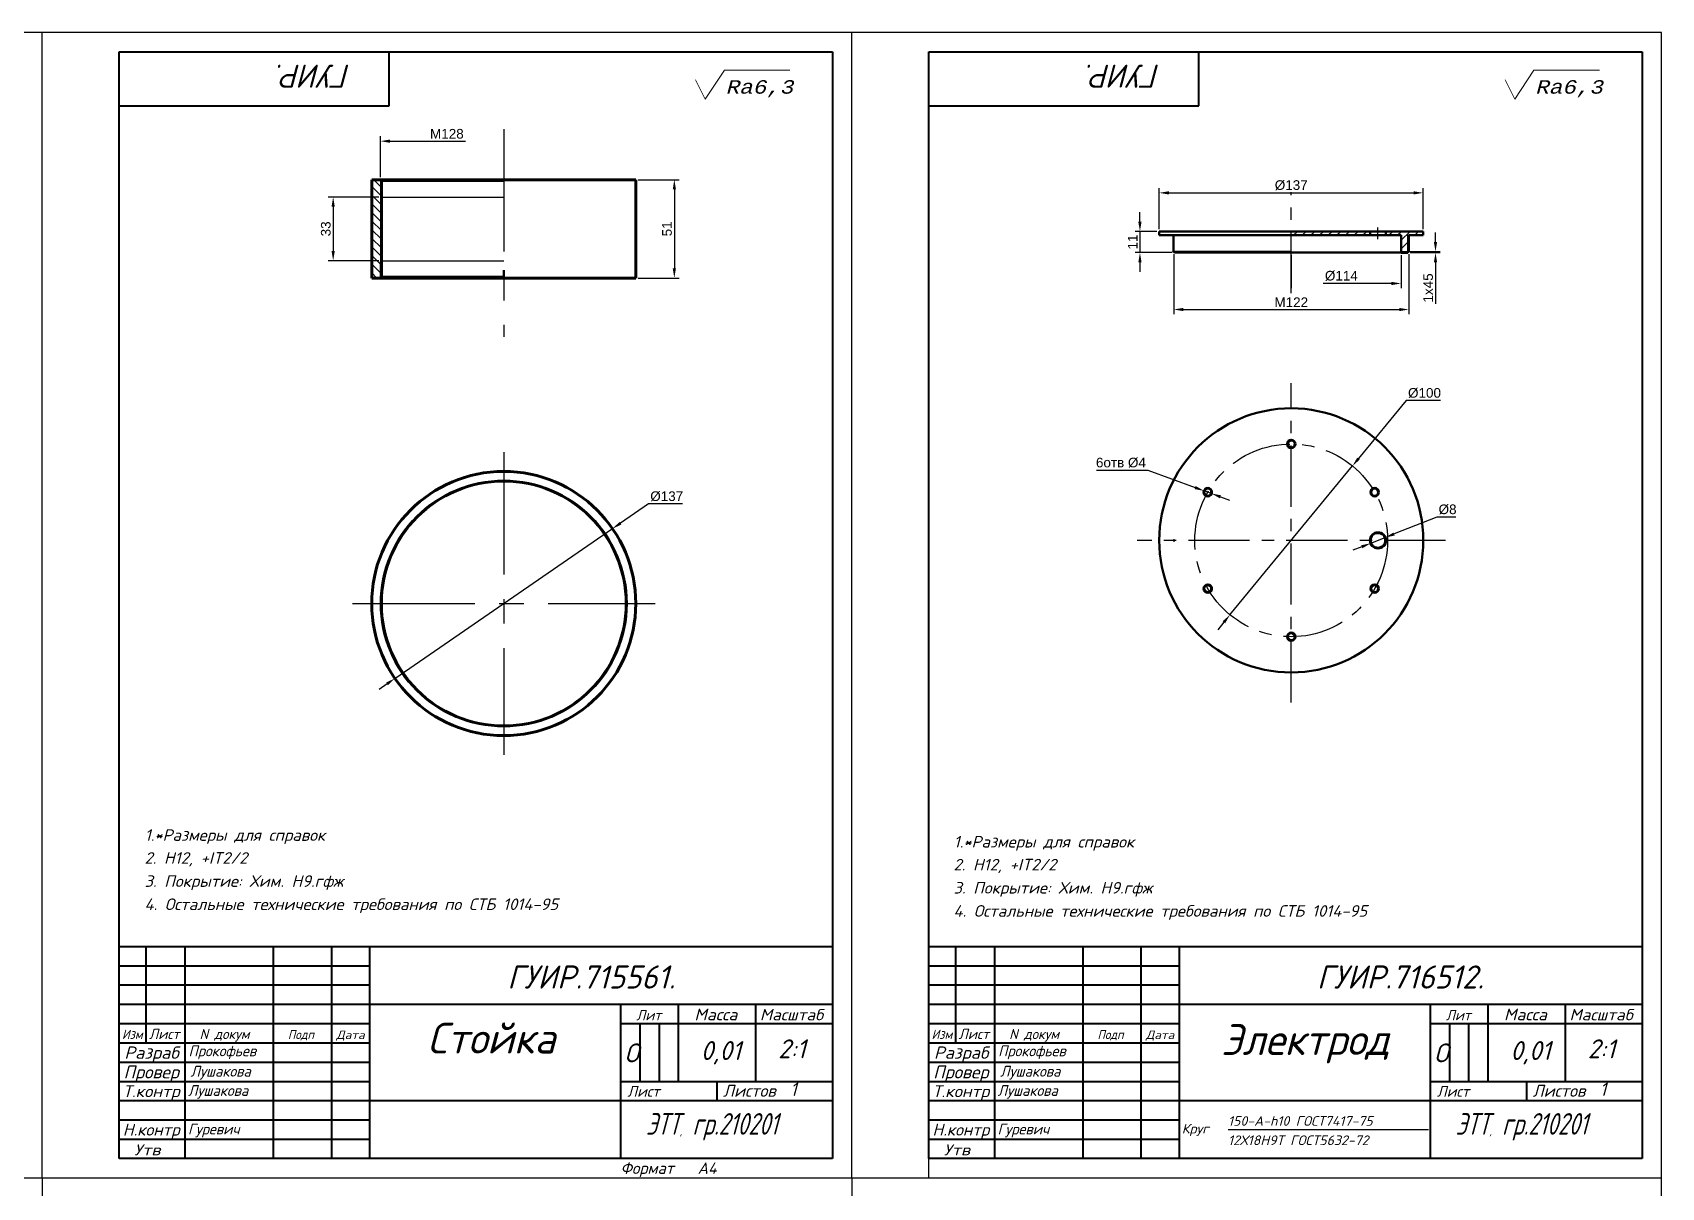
# Model space of a CAD drawing. Header units: millimetres. Extents: x 10739 to 32134, y 609 to 16625.
# Drawn here: x 29241.8 to 29664.3, y 2167.8 to 2467.3 of the extents above; entities that cross this region are included whole.
import ezdxf
from ezdxf.enums import TextEntityAlignment as Align

# ---------------------------------------------------------------- set-up
doc = ezdxf.new("R2010")
doc.units = ezdxf.units.MM
doc.linetypes.add('CENTER', pattern=[50.8, 31.75, -6.35, 6.35, -6.35])
doc.layers.add('разм', color=3, linetype='Continuous')
doc.layers.add('РАМКА', color=7, linetype='Continuous')
doc.layers.add('разьеры', color=10, linetype='Continuous', lineweight=25)
doc.layers.add('тонкая-текст-02', color=4, linetype='Continuous', lineweight=20)
doc.styles.add('6', font='cour.ttf', dxfattribs={"oblique": 15, "height": 3.5})
doc.styles.add('ADRF1', font='romans', dxfattribs={"oblique": 15})
doc.styles.add('ISOCPEUR', font='isocpeur.ttf', dxfattribs={"oblique": 15})
doc.styles.get("Standard").update_dxf_attribs({"font": 'arial.ttf'})
doc.dimstyles.new('ISO-25', dxfattribs={"dimtxt": 2.5, "dimasz": 2.5, "dimexe": 1.25, "dimexo": 0.625, "dimtad": 1, "dimtxsty": 'Standard', "dimcen": 2.5, "dimadec": 0, "dimazin": 0, "dimtfac": 1, "dimtmove": 0, "dimatfit": 3, "dimfxl": 1, "dimarcsym": 0})
doc.dimstyles.new('СВОЙ', dxfattribs={"dimtxt": 2.5, "dimasz": 2.5, "dimexe": 1.25, "dimexo": 0.625, "dimtad": 1, "dimtoh": 1, "dimtxsty": 'Standard', "dimcen": 2.5, "dimclrd": 256, "dimclre": 256, "dimadec": 0, "dimazin": 0, "dimtfac": 1, "dimtmove": 0, "dimatfit": 3, "dimfxl": 1, "dimarcsym": 0})

# ---------------------------------------------------------------- blocks, each defined once
blk = doc.blocks.new('*D440')
at = {"layer": 'Defpoints', "color": 0, "transparency": 16777216}
for p in [(29398.26, 2429.16), (29398.26, 2403.66), (29408.26, 2403.66)]:
    blk.add_point(p, dxfattribs=at)
at = {"layer": 'разьеры', "color": 0, "lineweight": -2, "transparency": 16777216}
for p, q in [((29398.89, 2429.16), (29409.51, 2429.16)), ((29408.26, 2426.66), (29408.26, 2406.16)), ((29398.89, 2403.66), (29409.51, 2403.66))]:
    blk.add_line(p, q, dxfattribs=at)
at = {"layer": 'разьеры', "color": 0, "transparency": 16777216}
for points in [[(29407.85, 2426.66), (29408.68, 2426.66), (29408.26, 2429.16)], [(29407.85, 2406.16), (29408.68, 2406.16), (29408.26, 2403.66)]]:
    blk.add_solid(points, dxfattribs=at)
at = {"layer": 'разьеры', "color": 0, "lineweight": 25, "transparency": 16777216, "insert": (29406.36, 2416.41), "char_height": 2.5, "attachment_point": 5, "rotation": 90}
blk.add_mtext('51', dxfattribs=at)
blk = doc.blocks.new('*D441')
at = {"layer": 'Defpoints', "color": 0, "transparency": 16777216}
for p in [(29364.01, 2439.16), (29332.01, 2429.16), (29364.01, 2429.16)]:
    blk.add_point(p, dxfattribs=at)
at = {"layer": 'разьеры', "color": 0, "lineweight": -2, "transparency": 16777216}
for p, q in [((29332.01, 2429.79), (29332.01, 2440.41)), ((29334.51, 2439.16), (29354.05, 2439.16))]:
    blk.add_line(p, q, dxfattribs=at)
at = {"layer": 'разьеры', "color": 0, "transparency": 16777216}
blk.add_solid([(29334.51, 2439.58), (29334.51, 2438.74), (29332.01, 2439.16)], dxfattribs=at)
at = {"layer": 'разьеры', "color": 0, "lineweight": 25, "transparency": 16777216, "insert": (29349.26, 2441.06), "char_height": 2.5, "attachment_point": 5}
blk.add_mtext('М128', dxfattribs=at)
blk = doc.blocks.new('_None')
blk = doc.blocks.new('*D442')
at = {"layer": 'Defpoints', "color": 0, "transparency": 16777216}
for p in [(29332.26, 2424.66), (29319.76, 2408.16), (29332.26, 2408.16)]:
    blk.add_point(p, dxfattribs=at)
at = {"layer": 'разьеры', "color": 0, "lineweight": -2, "transparency": 16777216}
for p, q in [((29331.64, 2424.66), (29318.51, 2424.66)), ((29319.76, 2422.16), (29319.76, 2410.66)), ((29331.64, 2408.16), (29318.51, 2408.16))]:
    blk.add_line(p, q, dxfattribs=at)
at = {"layer": 'разьеры', "color": 0, "transparency": 16777216}
for points in [[(29319.35, 2422.16), (29320.18, 2422.16), (29319.76, 2424.66)], [(29319.35, 2410.66), (29320.18, 2410.66), (29319.76, 2408.16)]]:
    blk.add_solid(points, dxfattribs=at)
at = {"layer": 'разьеры', "color": 0, "lineweight": 25, "transparency": 16777216, "insert": (29317.86, 2416.41), "char_height": 2.5, "attachment_point": 5, "rotation": 90}
blk.add_mtext('33', dxfattribs=at)
blk = doc.blocks.new('*D443')
at = {"layer": 'Defpoints', "color": 0, "transparency": 16777216}
for p in [(29392.23, 2338.66), (29335.8, 2299.83)]:
    blk.add_point(p, dxfattribs=at)
at = {"layer": 'разьеры', "lineweight": -2, "transparency": 16777216}
for p, q in [((29401.55, 2345.07), (29394.29, 2340.07)), ((29410.41, 2345.07), (29401.55, 2345.07)), ((29335.8, 2299.83), (29392.23, 2338.66)), ((29333.74, 2298.41), (29331.68, 2296.99))]:
    blk.add_line(p, q, dxfattribs=at)
at = {"layer": 'разьеры', "transparency": 16777216}
for points in [[(29394.05, 2340.42), (29394.53, 2339.73), (29392.23, 2338.66)], [(29333.5, 2298.75), (29333.98, 2298.07), (29335.8, 2299.83)]]:
    blk.add_solid(points, dxfattribs=at)
at = {"layer": 'разьеры', "color": 0, "lineweight": 25, "transparency": 16777216, "insert": (29406.29, 2347.04), "char_height": 2.5, "attachment_point": 5}
blk.add_mtext('%%C137', dxfattribs=at)
blk = doc.blocks.new('*U457')
at = {"lineweight": 60}
blk.add_circle((0, 0), 1, dxfattribs=at)
blk = doc.blocks.new('*U458')
at = {"color": 0, "linetype": 'ByBlock', "lineweight": -2, "transparency": 16777216}
blk.add_blockref('*U457', (29361.77, 3234.27), dxfattribs=at)
for p, rotation in [((29340.12, 3221.77), 59.99999999999999), ((29383.42, 3221.77), 300.0000000000001), ((29340.12, 3196.77), 120), ((29383.42, 3196.77), 240), ((29361.77, 3184.27), 180)]:
    blk.add_blockref('*U457', p, dxfattribs=dict(at, rotation=rotation))
blk = doc.blocks.new('*D460')
at = {"layer": 'Defpoints', "color": 0, "transparency": 16777216}
for p in [(29602.53, 2425.75), (29534.03, 2415.75), (29602.53, 2415.75)]:
    blk.add_point(p, dxfattribs=at)
at = {"layer": 'разьеры', "color": 0, "lineweight": -2, "transparency": 16777216}
for p, q in [((29534.03, 2416.37), (29534.03, 2427)), ((29536.53, 2425.75), (29600.03, 2425.75)), ((29602.53, 2416.37), (29602.53, 2427))]:
    blk.add_line(p, q, dxfattribs=at)
at = {"layer": 'разьеры', "color": 0, "transparency": 16777216}
for points in [[(29536.53, 2426.16), (29536.53, 2425.33), (29534.03, 2425.75)], [(29600.03, 2426.16), (29600.03, 2425.33), (29602.53, 2425.75)]]:
    blk.add_solid(points, dxfattribs=at)
at = {"layer": 'разьеры', "color": 0, "lineweight": 25, "transparency": 16777216, "insert": (29568.28, 2427.72), "char_height": 2.5, "attachment_point": 5}
blk.add_mtext('%%C137', dxfattribs=at)
blk = doc.blocks.new('*D461')
at = {"layer": 'Defpoints', "color": 0, "transparency": 16777216}
for p in [(29537.78, 2410.5), (29598.78, 2410.5), (29598.78, 2395.5)]:
    blk.add_point(p, dxfattribs=at)
at = {"layer": 'разьеры', "color": 0, "lineweight": -2, "transparency": 16777216}
for p, q in [((29537.78, 2409.87), (29537.78, 2394.25)), ((29598.78, 2409.87), (29598.78, 2394.25)), ((29540.28, 2395.5), (29596.28, 2395.5))]:
    blk.add_line(p, q, dxfattribs=at)
at = {"layer": 'разьеры', "color": 0, "transparency": 16777216}
for points in [[(29540.28, 2395.91), (29540.28, 2395.08), (29537.78, 2395.5)], [(29596.28, 2395.91), (29596.28, 2395.08), (29598.78, 2395.5)]]:
    blk.add_solid(points, dxfattribs=at)
at = {"layer": 'разьеры', "color": 0, "lineweight": 25, "transparency": 16777216, "insert": (29568.28, 2397.38), "char_height": 2.5, "attachment_point": 5}
blk.add_mtext('M122', dxfattribs=at)
blk = doc.blocks.new('*D462')
at = {"layer": 'Defpoints', "color": 0, "transparency": 16777216}
for p in [(29568.28, 2410.25), (29596.78, 2410.25), (29596.78, 2402.25)]:
    blk.add_point(p, dxfattribs=at)
at = {"layer": 'разьеры', "color": 0, "lineweight": -2, "transparency": 16777216}
for p, q in [((29568.28, 2409.62), (29568.28, 2401)), ((29596.78, 2409.62), (29596.78, 2401)), ((29594.28, 2402.25), (29576.53, 2402.25))]:
    blk.add_line(p, q, dxfattribs=at)
at = {"layer": 'разьеры', "color": 0, "transparency": 16777216}
blk.add_solid([(29594.28, 2402.66), (29594.28, 2401.83), (29596.78, 2402.25)], dxfattribs=at)
at = {"layer": 'разьеры', "color": 0, "lineweight": 25, "transparency": 16777216, "insert": (29581.28, 2404.22), "char_height": 2.5, "attachment_point": 5}
blk.add_mtext('%%C114', dxfattribs=at)
blk = doc.blocks.new('*D459')
at = {"layer": 'Defpoints', "color": 0, "transparency": 16777216}
for p in [(29598.53, 2410.5), (29598.53, 2410.25), (29605.69, 2410.25)]:
    blk.add_point(p, dxfattribs=at)
at = {"layer": 'разьеры', "color": 0, "lineweight": -2, "transparency": 16777216}
for p, q in [((29605.69, 2413), (29605.69, 2415.5)), ((29599.15, 2410.5), (29606.94, 2410.5)), ((29599.15, 2410.25), (29606.94, 2410.25)), ((29605.69, 2410.5), (29605.69, 2410.25)), ((29605.69, 2407.75), (29605.69, 2396.94))]:
    blk.add_line(p, q, dxfattribs=at)
at = {"layer": 'разьеры', "color": 0, "transparency": 16777216}
for points in [[(29605.28, 2413), (29606.11, 2413), (29605.69, 2410.5)], [(29605.28, 2407.75), (29606.11, 2407.75), (29605.69, 2410.25)]]:
    blk.add_solid(points, dxfattribs=at)
at = {"layer": 'разьеры', "color": 0, "lineweight": 25, "transparency": 16777216, "insert": (29603.79, 2401.09), "char_height": 2.5, "attachment_point": 5, "rotation": 90}
blk.add_mtext('1x45', dxfattribs=at)
blk = doc.blocks.new('*D463')
at = {"layer": 'Defpoints', "color": 0, "transparency": 16777216}
for p in [(29588.92, 2334.88), (29592.64, 2336.36)]:
    blk.add_point(p, dxfattribs=at)
at = {"layer": 'разьеры', "lineweight": -2, "transparency": 16777216}
for p, q in [((29606.02, 2341.65), (29594.96, 2337.28)), ((29611.01, 2341.65), (29606.02, 2341.65)), ((29586.59, 2333.96), (29584.27, 2333.04)), ((29588.92, 2334.88), (29592.64, 2336.36))]:
    blk.add_line(p, q, dxfattribs=at)
at = {"layer": 'разьеры', "transparency": 16777216}
for points in [[(29594.81, 2337.66), (29595.11, 2336.89), (29592.64, 2336.36)], [(29586.44, 2334.35), (29586.75, 2333.58), (29588.92, 2334.88)]]:
    blk.add_solid(points, dxfattribs=at)
at = {"layer": 'разьеры', "color": 0, "lineweight": 25, "transparency": 16777216, "insert": (29608.83, 2343.63), "char_height": 2.5, "attachment_point": 5}
blk.add_mtext('%%C8', dxfattribs=at)
blk = doc.blocks.new('*D464')
at = {"layer": 'Defpoints', "color": 0, "transparency": 16777216}
for p in [(29584.16, 2354.92), (29552.39, 2316.32)]:
    blk.add_point(p, dxfattribs=at)
at = {"layer": 'разьеры', "lineweight": -2, "transparency": 16777216}
for p, q in [((29598.1, 2371.86), (29585.75, 2356.85)), ((29606.96, 2371.86), (29598.1, 2371.86)), ((29552.39, 2316.32), (29584.16, 2354.92)), ((29550.8, 2314.39), (29549.21, 2312.46))]:
    blk.add_line(p, q, dxfattribs=at)
at = {"layer": 'разьеры', "transparency": 16777216}
for points in [[(29585.43, 2357.12), (29586.07, 2356.59), (29584.16, 2354.92)], [(29550.48, 2314.65), (29551.12, 2314.12), (29552.39, 2316.32)]]:
    blk.add_solid(points, dxfattribs=at)
at = {"layer": 'разьеры', "color": 0, "lineweight": 25, "transparency": 16777216, "insert": (29602.84, 2373.83), "char_height": 2.5, "attachment_point": 5}
blk.add_mtext('%%C100', dxfattribs=at)
blk = doc.blocks.new('*D465')
at = {"layer": 'Defpoints', "color": 0, "transparency": 16777216}
for p in [(29545.69, 2348.46), (29547.57, 2347.78)]:
    blk.add_point(p, dxfattribs=at)
at = {"layer": 'разьеры', "lineweight": -2, "transparency": 16777216}
for p, q in [((29517.76, 2353.79), (29531.06, 2353.79)), ((29531.06, 2353.79), (29543.34, 2349.32)), ((29547.57, 2347.78), (29545.69, 2348.46)), ((29549.91, 2346.92), (29552.26, 2346.07))]:
    blk.add_line(p, q, dxfattribs=at)
at = {"layer": 'разьеры', "transparency": 16777216}
for points in [[(29543.48, 2349.71), (29543.19, 2348.93), (29545.69, 2348.46)], [(29550.06, 2347.31), (29549.77, 2346.53), (29547.57, 2347.78)]]:
    blk.add_solid(points, dxfattribs=at)
at = {"layer": 'разьеры', "color": 0, "lineweight": 25, "transparency": 16777216, "insert": (29524.1, 2355.76), "char_height": 2.5, "attachment_point": 5}
blk.add_mtext('6отв %%C4', dxfattribs=at)
blk = doc.blocks.new('*D466')
at = {"layer": 'Defpoints', "color": 0, "transparency": 16777216}
for p in [(29534.03, 2415.75), (29529.03, 2410.25), (29538.03, 2410.25)]:
    blk.add_point(p, dxfattribs=at)
at = {"layer": 'разьеры', "color": 0, "lineweight": -2, "transparency": 16777216}
for p, q in [((29529.03, 2418.25), (29529.03, 2420.75)), ((29533.4, 2415.75), (29527.78, 2415.75)), ((29529.03, 2415.75), (29529.03, 2410.25)), ((29537.4, 2410.25), (29527.78, 2410.25)), ((29529.03, 2407.75), (29529.03, 2405.25))]:
    blk.add_line(p, q, dxfattribs=at)
at = {"layer": 'разьеры', "color": 0, "transparency": 16777216}
for points in [[(29528.61, 2418.25), (29529.44, 2418.25), (29529.03, 2415.75)], [(29528.61, 2407.75), (29529.44, 2407.75), (29529.03, 2410.25)]]:
    blk.add_solid(points, dxfattribs=at)
at = {"layer": 'разьеры', "color": 0, "lineweight": 25, "transparency": 16777216, "insert": (29527.15, 2413), "char_height": 2.5, "attachment_point": 5, "rotation": 90}
blk.add_mtext('11', dxfattribs=at)

msp = doc.modelspace()

# ---------------------------------------------------------------- hatches: boundary and pattern name
at = {"lineweight": 25}
h = msp.add_hatch(dxfattribs=at)
h.set_pattern_fill('ANSI31', color=256, scale=0.5, angle=-90)
h.set_pattern_definition([(315, (27759.428, 17185.2653), (1.12253202, 1.12253202), [])])
h.paths.add_polyline_path([(29332.01402, 2403.66049), (29332.01402, 2407.91049), (29332.26402, 2408.16049), (29332.26402, 2424.66049), (29332.01402, 2424.91049), (29332.01402, 2429.16049), (29329.76402, 2429.16049), (29329.76402, 2424.66049), (29329.76402, 2403.66049)])
h.paths.add_polyline_path([(29332.26402, 2424.66049), (29332.26402, 2428.91049), (29332.01402, 2429.16049), (29332.01402, 2424.91049)], flags=17)
h.paths.add_polyline_path([(29332.26402, 2403.91049), (29332.26402, 2408.16049), (29332.01402, 2407.91049), (29332.01402, 2403.66049)], flags=17)
h = msp.add_hatch(dxfattribs=at)
h.set_pattern_fill('ANSI31', color=256, scale=0.5, angle=180)
h.set_pattern_definition([(225, (44121.0697, 4259.8563), (1.12253202, -1.12253202), [])])
h.paths.add_polyline_path([(29596.77632, 2410.24586), (29597.27632, 2410.24586), (29598.52632, 2410.24586), (29598.52632, 2414.74586), (29598.77632, 2414.74586), (29599.77632, 2414.74586), (29602.52632, 2414.74586), (29602.52632, 2415.74586), (29592.77632, 2415.74586), (29592.77632, 2414.74586), (29596.77632, 2414.74586)])
h.paths.add_polyline_path([(29568.27632, 2415.74586), (29568.27632, 2414.74586), (29588.77632, 2414.74586), (29588.77632, 2415.74586)])

# ---------------------------------------------------------------- linework, layer by layer
at = {"color": 0, "lineweight": 40}
for p, q in [((29264.29592, 2175.31534), (29264.29592, 2462.31534)), ((29264.29592, 2462.31534), (29449.29592, 2462.31534)), ((29334.29592, 2448.31534), (29334.29592, 2462.31534)), ((29449.29592, 2462.31534), (29449.29592, 2175.31534)), ((29474.29592, 2175.31534), (29474.29592, 2462.31534)), ((29474.29592, 2462.31534), (29659.29592, 2462.31534)), ((29544.29592, 2448.31534), (29544.29592, 2462.31534)), ((29659.29592, 2462.31534), (29659.29592, 2175.31534)), ((29264.29592, 2448.31534), (29334.29592, 2448.31534)), ((29474.29592, 2448.31534), (29544.29592, 2448.31534)), ((29264.29592, 2230.31534), (29449.29592, 2230.31534)), ((29271.29592, 2205.31534), (29271.29592, 2230.31534)), ((29281.29592, 2230.31534), (29281.29592, 2175.31534)), ((29304.29592, 2175.31534), (29304.29592, 2230.31534)), ((29319.29592, 2230.31534), (29319.29592, 2175.31534)), ((29329.29592, 2175.31534), (29329.29592, 2230.31534)), ((29474.29592, 2230.31534), (29659.29592, 2230.31534)), ((29481.29592, 2205.31534), (29481.29592, 2230.31534)), ((29491.29592, 2230.31534), (29491.29592, 2175.31534)), ((29514.29592, 2175.31534), (29514.29592, 2230.31534)), ((29529.29592, 2230.31534), (29529.29592, 2175.31534)), ((29539.29592, 2175.31534), (29539.29592, 2230.31534)), ((29264.29592, 2225.31534), (29329.29592, 2225.31534)), ((29474.29592, 2225.31534), (29539.29592, 2225.31534)), ((29264.29592, 2220.31534), (29329.29592, 2220.31534)), ((29474.29592, 2220.31534), (29539.29592, 2220.31534)), ((29264.29592, 2215.31534), (29329.29592, 2215.31534)), ((29329.29592, 2215.31534), (29449.29592, 2215.31534)), ((29394.29592, 2215.31534), (29394.29592, 2175.31534)), ((29409.29592, 2215.31534), (29409.29592, 2195.31534)), ((29429.29592, 2215.31534), (29429.29592, 2195.31534)), ((29474.29592, 2215.31534), (29539.29592, 2215.31534)), ((29539.29592, 2215.31534), (29659.29592, 2215.31534)), ((29604.29592, 2215.31534), (29604.29592, 2175.31534)), ((29619.29592, 2215.31534), (29619.29592, 2195.31534)), ((29639.29592, 2215.31534), (29639.29592, 2195.31534)), ((29264.29592, 2210.31534), (29329.29592, 2210.31534)), ((29394.29592, 2210.31534), (29449.29592, 2210.31534)), ((29399.29592, 2210.31534), (29399.29592, 2195.31534)), ((29404.29592, 2210.31534), (29404.29592, 2195.31534)), ((29474.29592, 2210.31534), (29539.29592, 2210.31534)), ((29604.29592, 2210.31534), (29659.29592, 2210.31534)), ((29609.29592, 2210.31534), (29609.29592, 2195.31534)), ((29614.29592, 2210.31534), (29614.29592, 2195.31534)), ((29264.29592, 2205.31534), (29329.29592, 2205.31534)), ((29474.29592, 2205.31534), (29539.29592, 2205.31534)), ((29264.29592, 2200.31534), (29329.29592, 2200.31534)), ((29474.29592, 2200.31534), (29539.29592, 2200.31534)), ((29264.29592, 2195.31534), (29329.29592, 2195.31534)), ((29394.29592, 2195.31534), (29449.29592, 2195.31534)), ((29419.29592, 2195.31534), (29419.29592, 2190.31534)), ((29474.29592, 2195.31534), (29539.29592, 2195.31534)), ((29604.29592, 2195.31534), (29659.29592, 2195.31534)), ((29629.29592, 2195.31534), (29629.29592, 2190.31534)), ((29264.29592, 2190.31534), (29329.29592, 2190.31534)), ((29329.29592, 2190.31534), (29449.29592, 2190.31534)), ((29474.29592, 2190.31534), (29539.29592, 2190.31534)), ((29539.29592, 2190.31534), (29659.29592, 2190.31534)), ((29264.29592, 2185.31534), (29329.29592, 2185.31534)), ((29474.29592, 2185.31534), (29539.29592, 2185.31534)), ((29264.29592, 2180.31534), (29329.29592, 2180.31534)), ((29474.29592, 2180.31534), (29539.29592, 2180.31534)), ((29449.29592, 2175.31534), (29264.29592, 2175.31534)), ((29659.29592, 2175.31534), (29474.29592, 2175.31534))]:
    msp.add_line(p, q, dxfattribs=at)
at = {"linetype": 'CENTER', "lineweight": 25}
for p, q in [((29364.01402, 2442.2987), (29364.01402, 2388.44984)), ((29590.77632, 2413.74586), (29590.77632, 2416.74586)), ((29364.01402, 2358.49093), (29364.01402, 2279.99093)), ((29324.76402, 2319.24093), (29403.26402, 2319.24093))]:
    msp.add_line(p, q, dxfattribs=at)
at = {"lineweight": 60}
for p, q in [((29398.26402, 2429.16049), (29329.76402, 2429.16049)), ((29329.76402, 2429.16049), (29329.76402, 2403.66049)), ((29329.76402, 2429.16049), (29329.76402, 2424.66049)), ((29329.76402, 2429.16049), (29332.26402, 2429.16049)), ((29332.01402, 2429.16049), (29332.26402, 2428.91049)), ((29332.26402, 2428.91049), (29332.26402, 2408.16049)), ((29332.26402, 2428.91049), (29364.01402, 2428.91049)), ((29398.26402, 2403.66049), (29398.26402, 2429.16049)), ((29597.27632, 2410.24586), (29596.77632, 2410.24586)), ((29597.77632, 2410.24586), (29597.27632, 2410.24586)), ((29598.52632, 2410.24586), (29597.77632, 2410.24586)), ((29598.77632, 2410.49586), (29598.77632, 2410.49586)), ((29329.76402, 2403.66049), (29329.76402, 2408.16049)), ((29332.26402, 2408.16049), (29332.26402, 2403.91049)), ((29329.76402, 2403.66049), (29398.26402, 2403.66049)), ((29332.26402, 2403.91049), (29332.01402, 2403.66049)), ((29332.26402, 2403.91049), (29364.01402, 2403.91049)), ((29537.77632, 2335.62051), (29538.02632, 2335.62051))]:
    msp.add_line(p, q, dxfattribs=at)
at = {"lineweight": 25}
for p, q in [((29332.01402, 2429.16049), (29332.01402, 2424.91049)), ((29332.01402, 2424.91049), (29332.26402, 2424.66049)), ((29332.26402, 2424.66049), (29364.01402, 2424.66049)), ((29598.52632, 2410.24586), (29598.52632, 2414.74586)), ((29598.52632, 2414.74586), (29598.77632, 2414.74586)), ((29332.01402, 2407.91049), (29332.26402, 2408.16049)), ((29332.01402, 2403.66049), (29332.01402, 2407.91049)), ((29332.26402, 2408.16049), (29364.01402, 2408.16049))]:
    msp.add_line(p, q, dxfattribs=at)
at = {"lineweight": 50}
for p, q in [((29398.26402, 2429.16049), (29364.01402, 2429.16049)), ((29534.02632, 2414.74586), (29534.02632, 2415.74586)), ((29534.02632, 2415.74586), (29568.27632, 2415.74586)), ((29534.02632, 2415.74586), (29534.02632, 2414.74586)), ((29537.27632, 2414.74586), (29534.02632, 2414.74586)), ((29537.77632, 2414.74586), (29537.27632, 2414.74586)), ((29537.77632, 2414.74586), (29568.27632, 2414.74586)), ((29537.77632, 2412.24586), (29537.77632, 2414.74586)), ((29602.52632, 2415.74586), (29568.27632, 2415.74586)), ((29588.77632, 2414.74586), (29568.27632, 2414.74586)), ((29588.77632, 2414.74586), (29588.77632, 2415.74586)), ((29592.77632, 2414.74586), (29588.77632, 2414.74586)), ((29592.77632, 2414.74586), (29590.77632, 2414.74586)), ((29592.77632, 2414.74586), (29592.77632, 2415.74586)), ((29596.77632, 2414.74586), (29592.77632, 2414.74586)), ((29596.77632, 2410.24586), (29596.77632, 2414.74586)), ((29598.77632, 2414.74586), (29602.52632, 2414.74586)), ((29599.77632, 2414.74586), (29598.77632, 2414.74586)), ((29598.77632, 2410.49586), (29598.77632, 2414.74586)), ((29602.52632, 2415.74586), (29602.52632, 2414.74586)), ((29329.76402, 2403.66049), (29329.76402, 2408.41049)), ((29537.77632, 2412.24586), (29537.77632, 2410.49586)), ((29537.77632, 2410.49586), (29538.02632, 2410.24586)), ((29537.77632, 2410.49586), (29568.27632, 2410.49586)), ((29546.27632, 2410.24586), (29538.02632, 2410.24586)), ((29538.02632, 2410.24586), (29538.77632, 2410.24586)), ((29538.52632, 2410.24586), (29538.77632, 2410.24586)), ((29538.77632, 2410.24586), (29539.27632, 2410.24586)), ((29539.27632, 2410.24586), (29539.77632, 2410.24586)), ((29568.27632, 2410.24586), (29546.27632, 2410.24586)), ((29568.27632, 2410.24586), (29588.77632, 2410.24586)), ((29588.77632, 2410.24586), (29598.52632, 2410.24586)), ((29598.02632, 2410.24586), (29597.77632, 2410.24586)), ((29598.77632, 2410.49586), (29598.52632, 2410.24586)), ((29364.01402, 2403.66049), (29364.01402, 2405.66049))]:
    msp.add_line(p, q, dxfattribs=at)
at = {"linetype": 'CENTER', "lineweight": 25, "ltscale": 0.5}
for p, q in [((29568.27632, 2399.71338), (29568.27632, 2425.96084)), ((29568.27632, 2293.55719), (29568.27632, 2376.43283)), ((29608.27632, 2335.62051), (29528.27632, 2335.62051))]:
    msp.add_line(p, q, dxfattribs=at)
at = {"lineweight": 50}
msp.add_circle((29568.27632, 2335.62051), 34.25, dxfattribs=at)
at = {"linetype": 'CENTER', "lineweight": 25, "ltscale": 0.5}
msp.add_circle((29568.27632, 2335.62051), 25, dxfattribs=at)
at = {"lineweight": 60}
for centre, radius in [((29364.01402, 2319.24093), 34.25), ((29364.01402, 2319.24093), 31.75), ((29590.77632, 2335.62051), 2)]:
    msp.add_circle(centre, radius, dxfattribs=at)
at = {"lineweight": 25}
msp.add_circle((29364.01402, 2319.24093), 32, dxfattribs=at)
at = {"layer": 'разм', "color": 7}
msp.add_line((29551.88265, 2182.79788), (29603.88265, 2182.79788), dxfattribs=at)
at = {"layer": 'разьеры', "color": 0}
for p, q in [((29244.29592, 2467.31534), (29034.29592, 2467.31534)), ((29244.29592, 2170.31534), (29244.29592, 2467.31534)), ((29454.29592, 2467.31534), (29244.29592, 2467.31534)), ((29454.29592, 2170.31534), (29454.29592, 2467.31534)), ((29664.29592, 2467.31534), (29454.29592, 2467.31534)), ((29664.29592, 2170.31534), (29664.29592, 2467.31534)), ((29474.29592, 2170.31534), (29474.29592, 2175.31534)), ((29664.29592, 1873.31534), (29664.29592, 2170.31534))]:
    msp.add_line(p, q, dxfattribs=at)
at = {"layer": 'РАМКА', "color": 7, "lineweight": -3}
for p, q in [((29034.29592, 2170.31534), (29664.29592, 2170.31534)), ((29244.29592, 2170.31534), (29244.29592, 1873.31534)), ((29454.29592, 2170.31534), (29454.29592, 1873.31534))]:
    msp.add_line(p, q, dxfattribs=at)
at = {"layer": 'тонкая-текст-02', "color": 7, "lineweight": 20}
for p, q in [((29413.73064, 2455.07816), (29416.23064, 2450.07816)), ((29416.23064, 2450.07816), (29421.23064, 2457.57816)), ((29421.23064, 2457.57816), (29438.23064, 2457.57816)), ((29623.73064, 2455.07816), (29626.23064, 2450.07816)), ((29626.23064, 2450.07816), (29631.23064, 2457.57816)), ((29631.23064, 2457.57816), (29648.23064, 2457.57816))]:
    msp.add_line(p, q, dxfattribs=at)

# ---------------------------------------------------------------- block references
at = {"lineweight": 60}
msp.add_blockref('*U458', (206.50952, -873.64617), dxfattribs=at)

# ---------------------------------------------------------------- texts
at = {"color": 0, "lineweight": 40, "style": 'ISOCPEUR', "oblique": 15}
for s, height, p, p2 in [('Масса', 3.01234, (29413.45331, 2211.15581), (29424.59897, 2211.15581)), ('Масштаб', 2.933068, (29430.45172, 2211.15581), (29446.8769, 2211.15581)), ('Масса', 3.01234, (29623.45331, 2211.15581), (29634.59897, 2211.15581)), ('Масштаб', 2.933068, (29640.45172, 2211.15581), (29656.8769, 2211.15581)), ('Лит', 2.688645, (29398.3969, 2211.15581), (29404.84965, 2211.15581)), ('Лит', 2.688645, (29608.3969, 2211.15581), (29614.84965, 2211.15581)), ('Изм', 2.38948, (29264.98183, 2206.31716), (29270.35816, 2206.31716)), ('Лист', 2.654978, (29271.97407, 2206.29627), (29279.939, 2206.29627)), ('N докум', 2.588603, (29285.11621, 2206.29627), (29298.05922, 2206.29627)), ('Подп', 2.33455, (29308.01539, 2206.29627), (29314.78558, 2206.29627)), ('Дата', 2.166931, (29320.56016, 2206.29627), (29327.92773, 2206.29627)), ('Изм', 2.38948, (29474.98183, 2206.31716), (29480.35816, 2206.31716)), ('Лист', 2.654978, (29481.97407, 2206.29627), (29489.939, 2206.29627)), ('N докум', 2.588603, (29495.11621, 2206.29627), (29508.05922, 2206.29627)), ('Подп', 2.33455, (29518.01539, 2206.29627), (29524.78558, 2206.29627)), ('Дата', 2.166931, (29530.56016, 2206.29627), (29537.92773, 2206.29627)), ('Разраб', 3.177024, (29265.60212, 2201.19087), (29279.73988, 2201.19087)), ('Разраб', 3.177024, (29475.60212, 2201.19087), (29489.73988, 2201.19087)), ('Провер', 3.334158, (29265.403, 2196.08546), (29279.73988, 2196.08546)), ('Провер', 3.334158, (29475.403, 2196.08546), (29489.73988, 2196.08546)), ('Т.контр', 3.069818, (29265.20387, 2191.22318), (29279.939, 2191.22318)), ('Лист', 2.802709, (29396.05045, 2191.33265), (29404.45857, 2191.33265)), ('Листов', 3.110829, (29420.88375, 2191.33265), (29434.5714, 2191.33265)), ('Т.контр', 3.069818, (29475.20387, 2191.22318), (29489.939, 2191.22318)), ('Лист', 2.802709, (29606.05045, 2191.33265), (29614.45857, 2191.33265)), ('Листов', 3.110829, (29630.88375, 2191.33265), (29644.5714, 2191.33265)), ('Н.контр', 3.069818, (29265.20387, 2181.25549), (29279.939, 2181.25549)), ('Н.контр', 3.069818, (29475.20387, 2181.25549), (29489.939, 2181.25549)), ('Утв', 2.820914, (29268.19072, 2176.15008), (29274.96092, 2176.15008)), ('Утв', 2.820914, (29478.19072, 2176.15008), (29484.96092, 2176.15008))]:
    msp.add_text(s, height=height, dxfattribs=at).set_placement(p, p2, align=Align.ALIGNED)
for s, p in [('Формат', (29394.29592, 2171.31534)), ('A4', (29414.29592, 2171.31534))]:
    msp.add_text(s, height=3, dxfattribs=at).set_placement(p)
at = {"color": 0, "lineweight": 40, "char_height": 3, "attachment_point": 1, "rotation": 180, "style": 'ISOCPEUR'}
for insert in [(29324.38407, 2453.00522), (29534.38407, 2453.00522)]:
    msp.add_mtext('{\\H2x;\\W0.965;ГУИР.}', dxfattribs=dict(at, insert=insert))
at = {"color": 0, "lineweight": 40, "attachment_point": 1, "style": 'ISOCPEUR'}
for s, insert, char_height in [('{\\H2x;\\W0.965;ГУИР.715561.}', (29364.93867, 2225.38757), 3), ('{\\H2x;\\W0.965;ГУИР.716512.}', (29574.93867, 2225.38757), 3), ('{\\H1.4x;\\Q15;\\W0.965;2:1}', (29435.1997, 2206.2141), 3.5), ('{\\H1.4x;\\Q15;\\W0.965;2:1}', (29645.1997, 2206.2141), 3.5), ('{\\H1.4x;\\W0.965;Лушакова }', (29282.76042, 2199.35142), 2), ('{\\H1.4x;\\W0.965;Лушакова }', (29492.76042, 2199.35142), 2), ('{\\H1.4x;\\W0.965;Лушакова }', (29282.09468, 2194.35142), 2), ('{\\H1.4x;\\Q15;\\W0.965;1}', (29438.30608, 2195.0267), 2.5), ('{\\H1.4x;\\W0.965;Лушакова }', (29492.09468, 2194.35142), 2), ('{\\H1.4x;\\Q15;\\W0.965;1}', (29648.30608, 2195.0267), 2.5), ('{\\H1.4x;\\W0.965;Гуревич }', (29282.09468, 2184.35142), 2), ('{\\H2.8x;\\W0.734;ЭТТ\\H0.35714x;\\W1;\\C7;,\\H2.8x;\\W0.734;\\C0; гр.210201}', (29400.89729, 2187.09535), 2), ('{\\H1.4x;\\W0.965;Гуревич }', (29492.09468, 2184.35142), 2), ('{\\H2.8x;\\W0.734;ЭТТ\\H0.35714x;\\W1;\\C7;,\\H2.8x;\\W0.734;\\C0; гр.210201}', (29610.89729, 2187.09535), 2)]:
    msp.add_mtext(s, dxfattribs=dict(at, insert=insert, char_height=char_height))
for s, insert, char_height, width in [('{\\H2x;\\W0.965;Стойка}', (29344.18238, 2210.54155), 4, 33.0109445), ('{\\H2x;\\W0.965;Электрод}', (29550.06032, 2210.16727), 4, 33.0109445), ('{\\H1.4x;\\Q15;\\W0.965;0,01}', (29415.12189, 2205.76587), 3.5, 8.8811705), ('{\\H1.4x;\\Q15;\\W0.965;0,01}', (29625.12189, 2205.76587), 3.5, 8.8811705), ('{\\H1.4x;\\W0.965;Прокофьев}', (29282.2487, 2204.62575), 2, 19.0739928), ('{\\H1.4x;\\Q15;\\W0.965;O}', (29395.15722, 2205.17038), 3.5, 8.8811705), ('{\\H1.4x;\\W0.965;Прокофьев}', (29492.2487, 2204.62575), 2, 19.0739928), ('{\\H1.4x;\\Q15;\\W0.965;O}', (29605.15722, 2205.17038), 3.5, 8.8811705)]:
    msp.add_mtext(s, dxfattribs=dict(at, insert=insert, char_height=char_height, width=width))
at = {"layer": 'разм', "color": 7, "style": 'ADRF1', "oblique": 15}
for s, height, p in [('1.*Размеры для справок', 3, (29270.8988, 2257.69769)), ('1.*Размеры для справок', 3, (29480.73326, 2255.96277)), ('2. Н12, +IT2/2', 3, (29270.83187, 2251.7576)), ('2. Н12, +IT2/2', 3, (29480.66633, 2250.02268)), ('3. Покрытие: Хим. Н9.гфж', 3, (29270.83187, 2245.7576)), ('3. Покрытие: Хим. Н9.гфж', 3, (29480.66633, 2244.02268)), ('4. Остальные технические требования по СТБ 1014-95', 3, (29270.83187, 2239.7576)), ('4. Остальные технические требования по СТБ 1014-95', 3, (29480.66633, 2238.02268)), ('150-А-h10 ГОСТ7417-75', 2.5, (29551.88265, 2183.79788)), ('Круг', 2.5, (29539.88265, 2181.79788)), ('12Х18Н9Т ГОСТ5632-72', 2.5, (29551.88265, 2178.79788))]:
    msp.add_text(s, height=height, dxfattribs=at).set_placement(p)
at = {"layer": 'тонкая-текст-02', "color": 7, "lineweight": 40, "char_height": 3.5, "width": 27, "attachment_point": 1, "style": '6'}
for insert in [(29421.53829, 2454.97064), (29631.53829, 2454.97064)]:
    msp.add_mtext('Ra6,3', dxfattribs=dict(at, insert=insert))

# ---------------------------------------------------------------- dimensions: what is measured, and where the dimension line sits
at = {"layer": 'разьеры', "lineweight": 25}
for base, p1, p2, text, override, picture, middle in [((29364.01402, 2439.16049), (29332.01402, 2429.16049), (29364.01402, 2429.16049), 'М128', {"dimblk2": 'None', "dimsah": 1, "dimse2": 1, "dimsd2": 1}, '*D441', (29349.26402, 2441.06192)), ((29596.77632, 2402.24586), (29568.27632, 2410.24586), (29596.77632, 2410.24586), '%%C114', {"dimblk1": 'None', "dimsah": 1, "dimsd1": 1}, '*D462', (29581.27632, 2404.21721))]:
    dim = msp.add_linear_dim(base=base, p1=p1, p2=p2, text=text, dimstyle='ISO-25', override=override, dxfattribs=at)
    dim.commit()
    dim.dimension.update_dxf_attribs({"geometry": picture, "text_midpoint": middle})
for base, p1, p2, text, picture, middle in [((29408.26402, 2403.66049), (29398.26402, 2429.16049), (29398.26402, 2403.66049), '51', '*D440', (29406.36258, 2416.41049)), ((29319.76402, 2408.16049), (29332.26402, 2424.66049), (29332.26402, 2408.16049), '33', '*D442', (29317.86173, 2416.41049)), ((29529.02632, 2410.24586), (29534.02632, 2415.74586), (29538.02632, 2410.24586), '11', '*D466', (29527.14621, 2412.99586)), ((29605.69428, 2410.24586), (29598.52632, 2410.49586), (29598.52632, 2410.24586), '1x45', '*D459', (29603.79285, 2401.09426))]:
    dim = msp.add_linear_dim(base=base, p1=p1, p2=p2, angle=90, text=text, dimstyle='ISO-25', dxfattribs=at)
    dim.commit()
    dim.dimension.update_dxf_attribs({"geometry": picture, "text_midpoint": middle})
for base, p1, p2, text, picture, middle in [((29602.52632, 2425.74586), (29534.02632, 2415.74586), (29602.52632, 2415.74586), '%%C137', '*D460', (29568.27632, 2427.71721)), ((29598.77632, 2395.49586), (29537.77632, 2410.49586), (29598.77632, 2410.49586), 'M122', '*D461', (29568.27632, 2397.37598))]:
    dim = msp.add_linear_dim(base=base, p1=p1, p2=p2, text=text, dimstyle='ISO-25', dxfattribs=at)
    dim.commit()
    dim.dimension.update_dxf_attribs({"geometry": picture, "text_midpoint": middle})
for p1, p2, text, picture, middle in [((29552.38947, 2316.31746), (29584.16318, 2354.92356), '%%C100', '*D464', (29602.84095, 2371.85538)), ((29547.56527, 2347.77819), (29545.6861, 2348.46282), '6отв %%C4', '*D465', (29524.09561, 2353.79328)), ((29335.79846, 2299.82586), (29392.22957, 2338.65601), '%%C137', '*D443', (29406.29277, 2345.06663)), ((29588.91668, 2334.8845), (29592.63597, 2336.35652), '%%C8', '*D463', (29608.82829, 2341.65416))]:
    dim = msp.add_diameter_dim_2p(p1=p1, p2=p2, text=text, dimstyle='СВОЙ', dxfattribs=at)
    dim.commit()
    dim.dimension.update_dxf_attribs({"geometry": picture, "text_midpoint": middle, "dimtype": 163})

doc.saveas('drawing.dxf')
